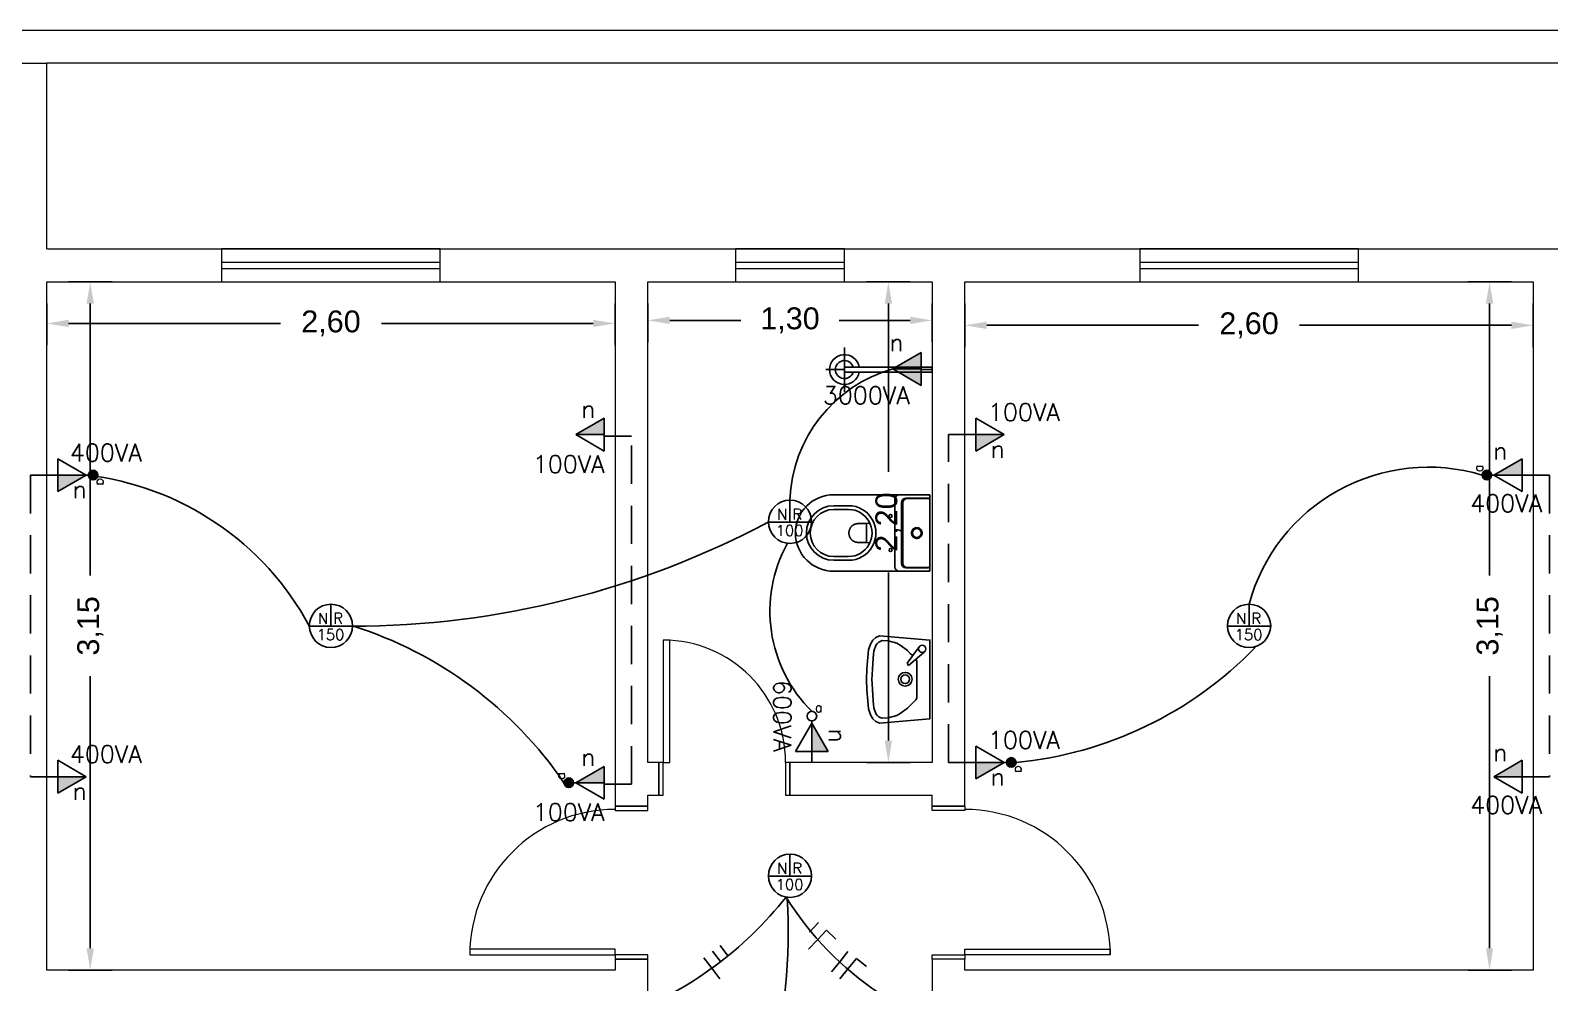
# Model space of a CAD drawing. Header units: millimetres. Extents: x -5 to 184, y -24 to 24.
# Drawn here: x 6.83 to 13.78, y 14.64 to 19 of the extents above; entities that cross this region are included whole.
import ezdxf

# ---------------------------------------------------------------- set-up
doc = ezdxf.new("R2010")
doc.units = ezdxf.units.MM
doc.linetypes.add('DASHED', pattern=[15, 12, -3])
doc.linetypes.add('HIDDEN', pattern=[0.375, 0.25, -0.125])
doc.layers.get('0').update_dxf_attribs({"lineweight": 30})
for name, color, linetype in [('Circuitos', 7, 'Continuous'), ('Eletroduto', 160, 'Continuous'), ('Pontos de iluminação', 50, 'Continuous'), ('Pontos de Tomadas', 10, 'Continuous'), ('WC', 252, 'Continuous')]:
    doc.layers.add(name, color=color, linetype=linetype)
for name, color, linetype, lineweight in [('Cotas', 3, 'Continuous', 9), ('Edificação', 251, 'Continuous', 20), ('Portas', 251, 'Continuous', 9)]:
    doc.layers.add(name, color=color, linetype=linetype, lineweight=lineweight)
doc.styles.add('ROMANS', font='ROMANS.SHX')
doc.styles.get("Standard").update_dxf_attribs({"font": 'arial.ttf'})
doc.dimstyles.new('ISO-25', dxfattribs={"dimtxt": 0.1, "dimasz": 0.1, "dimexe": 0.1, "dimexo": 0.1, "dimgap": 0.1, "dimtad": 0, "dimzin": 1, "dimtxsty": 'Standard', "dimcen": 0.1, "dimadec": 0, "dimazin": 0, "dimtfac": 1, "dimtmove": 0, "dimatfit": 3, "dimfxl": 1, "dimarcsym": 0})

# ---------------------------------------------------------------- blocks, each defined once
blk = doc.blocks.new('*D19')
at = {"layer": 'Cotas', "color": 0, "lineweight": -2, "transparency": 16777216}
for p, q in [((6.9, 17.75), (6.9, 17.5589)), ((9.5, 17.75), (9.5, 17.5589)), ((7, 17.6589), (7.9694, 17.6589)), ((9.4, 17.6589), (8.4306, 17.6589))]:
    blk.add_line(p, q, dxfattribs=at)
at = {"layer": 'Cotas', "color": 0, "transparency": 16777216}
for points in [[(7, 17.6756), (7, 17.6423), (6.9, 17.6589)], [(9.4, 17.6756), (9.4, 17.6423), (9.5, 17.6589)]]:
    blk.add_solid(points, dxfattribs=at)
at = {"layer": 'Defpoints', "color": 0, "transparency": 16777216}
for p in [(6.9, 17.85), (9.5, 17.85), (9.5, 17.6589)]:
    blk.add_point(p, dxfattribs=at)
at = {"layer": 'Cotas', "color": 0, "transparency": 16777216, "insert": (8.2, 17.6589), "char_height": 0.1, "attachment_point": 5}
blk.add_mtext('2,60', dxfattribs=at)
blk = doc.blocks.new('*D20')
at = {"layer": 'Cotas', "color": 0, "lineweight": -2, "transparency": 16777216}
for p, q in [((9.65, 17.75), (9.65, 17.573)), ((10.95, 17.75), (10.95, 17.573)), ((9.75, 17.673), (10.075, 17.673)), ((10.85, 17.673), (10.525, 17.673))]:
    blk.add_line(p, q, dxfattribs=at)
at = {"layer": 'Cotas', "color": 0, "transparency": 16777216}
for points in [[(9.75, 17.6897), (9.75, 17.6563), (9.65, 17.673)], [(10.85, 17.6897), (10.85, 17.6563), (10.95, 17.673)]]:
    blk.add_solid(points, dxfattribs=at)
at = {"layer": 'Defpoints', "color": 0, "transparency": 16777216}
for p in [(9.65, 17.85), (10.95, 17.85), (10.95, 17.673)]:
    blk.add_point(p, dxfattribs=at)
at = {"layer": 'Cotas', "color": 0, "transparency": 16777216, "insert": (10.3, 17.673), "char_height": 0.1, "attachment_point": 5}
blk.add_mtext('1,30', dxfattribs=at)
blk = doc.blocks.new('*D21')
at = {"layer": 'Cotas', "color": 0, "lineweight": -2, "transparency": 16777216}
for p, q in [((11.1, 17.75), (11.1, 17.5503)), ((13.7, 17.75), (13.7, 17.5503)), ((11.2, 17.6503), (12.1694, 17.6503)), ((13.6, 17.6503), (12.6306, 17.6503))]:
    blk.add_line(p, q, dxfattribs=at)
at = {"layer": 'Cotas', "color": 0, "transparency": 16777216}
for points in [[(11.2, 17.667), (11.2, 17.6336), (11.1, 17.6503)], [(13.6, 17.667), (13.6, 17.6336), (13.7, 17.6503)]]:
    blk.add_solid(points, dxfattribs=at)
at = {"layer": 'Defpoints', "color": 0, "transparency": 16777216}
for p in [(11.1, 17.85), (13.7, 17.85), (13.7, 17.6503)]:
    blk.add_point(p, dxfattribs=at)
at = {"layer": 'Cotas', "color": 0, "transparency": 16777216, "insert": (12.4, 17.6503), "char_height": 0.1, "attachment_point": 5}
blk.add_mtext('2,60', dxfattribs=at)
blk = doc.blocks.new('*D27')
at = {"layer": 'Cotas', "color": 0, "lineweight": -2, "transparency": 16777216}
for p, q in [((7, 17.85), (7.1987, 17.85)), ((7.0987, 17.75), (7.0987, 16.5052)), ((7.0987, 14.8), (7.0987, 16.0448)), ((7, 14.7), (7.1987, 14.7))]:
    blk.add_line(p, q, dxfattribs=at)
at = {"layer": 'Cotas', "color": 0, "transparency": 16777216}
for points in [[(7.082, 17.75), (7.1153, 17.75), (7.0987, 17.85)], [(7.082, 14.8), (7.1153, 14.8), (7.0987, 14.7)]]:
    blk.add_solid(points, dxfattribs=at)
at = {"layer": 'Defpoints', "color": 0, "transparency": 16777216}
for p in [(6.9, 17.85), (6.9, 14.7), (7.0987, 14.7)]:
    blk.add_point(p, dxfattribs=at)
at = {"layer": 'Cotas', "color": 0, "transparency": 16777216, "insert": (7.0987, 16.275), "char_height": 0.1, "attachment_point": 5, "rotation": 90}
blk.add_mtext('3,15', dxfattribs=at)
blk = doc.blocks.new('*D28')
at = {"layer": 'Cotas', "color": 0, "lineweight": -2, "transparency": 16777216}
for p, q in [((10.85, 17.85), (10.65, 17.85)), ((10.75, 17.75), (10.75, 16.9806)), ((10.75, 15.75), (10.75, 16.5194)), ((10.85, 15.65), (10.65, 15.65))]:
    blk.add_line(p, q, dxfattribs=at)
at = {"layer": 'Cotas', "color": 0, "transparency": 16777216}
for points in [[(10.7333, 17.75), (10.7667, 17.75), (10.75, 17.85)], [(10.7333, 15.75), (10.7667, 15.75), (10.75, 15.65)]]:
    blk.add_solid(points, dxfattribs=at)
at = {"layer": 'Defpoints', "color": 0, "transparency": 16777216}
for p in [(10.75, 17.85), (10.95, 17.85), (10.95, 15.65)]:
    blk.add_point(p, dxfattribs=at)
at = {"layer": 'Cotas', "color": 0, "transparency": 16777216, "insert": (10.75, 16.75), "char_height": 0.1, "attachment_point": 5, "rotation": 90}
blk.add_mtext('2,20', dxfattribs=at)
blk = doc.blocks.new('*D5')
at = {"layer": 'Cotas', "color": 0, "lineweight": -2, "transparency": 16777216}
for p, q in [((13.6, 17.85), (13.4003, 17.85)), ((13.5003, 17.75), (13.5003, 16.5052)), ((13.5003, 14.8), (13.5003, 16.0448)), ((13.6, 14.7), (13.4003, 14.7))]:
    blk.add_line(p, q, dxfattribs=at)
at = {"layer": 'Cotas', "color": 0, "transparency": 16777216}
for points in [[(13.4836, 17.75), (13.5169, 17.75), (13.5003, 17.85)], [(13.4836, 14.8), (13.5169, 14.8), (13.5003, 14.7)]]:
    blk.add_solid(points, dxfattribs=at)
at = {"layer": 'Defpoints', "color": 0, "transparency": 16777216}
for p in [(13.7, 17.85), (13.5003, 14.7), (13.7, 14.7)]:
    blk.add_point(p, dxfattribs=at)
at = {"layer": 'Cotas', "color": 0, "transparency": 16777216, "insert": (13.5003, 16.275), "char_height": 0.1, "attachment_point": 5, "rotation": 90}
blk.add_mtext('3,15', dxfattribs=at)
blk = doc.blocks.new('81_P')
at = {"ltscale": 0.05}
for p, q in [((-0.165, 0), (-0.175, 0)), ((-0.175, -0.01), (-0.175, 0)), ((0.175, 0), (0.165, 0))]:
    blk.add_line(p, q, dxfattribs=at)
for p, q in [((0.165, 0), (-0.165, 0)), ((-0.175, -0.44), (-0.175, -0.01)), ((0.175, -0.44), (0.175, -0.01)), ((0.1398, -0.1295), (-0.1398, -0.1295)), ((0, -0.1236), (-0.1384, -0.1236)), ((0, -0.1236), (0.1384, -0.1236)), ((0.155, -0.16), (-0.155, -0.16))]:
    blk.add_line(p, q)
at = {"ltscale": 0.047193}
blk.add_line((0.175, -0.0094), (0.175, 0), dxfattribs=at)
at = {"ltscale": 0.497718}
for p, q in [((-0.1598, -0.01), (-0.1598, -0.1095)), ((0.1598, -0.01), (0.1598, -0.1095))]:
    blk.add_line(p, q, dxfattribs=at)
at = {"ltscale": 0.467891}
for p, q in [((-0.1584, -0.01), (-0.1584, -0.1036)), ((0.1584, -0.01), (0.1584, -0.1036))]:
    blk.add_line(p, q, dxfattribs=at)
at = {"ltscale": 0.078144}
for p, q in [((-0.0429, -0.29), (-0.0455, -0.2746)), ((0.0429, -0.29), (0.0455, -0.2746))]:
    blk.add_line(p, q, dxfattribs=at)
at = {"ltscale": 0.214268}
for p in [(-0.0429, -0.29), (0.0429, -0.29)]:
    blk.add_line(p, (0, -0.29), dxfattribs=at)
at = {"ltscale": 0.197279}
for p, q in [((-0.0429, -0.3295), (-0.0429, -0.29)), ((0.0429, -0.3295), (0.0429, -0.29))]:
    blk.add_line(p, q, dxfattribs=at)
at = {"ltscale": 0.339985}
for p, q in [((-0.125, -0.44), (-0.125, -0.372)), ((-0.1075, -0.44), (-0.1075, -0.372)), ((0.1075, -0.44), (0.1075, -0.372)), ((0.125, -0.44), (0.125, -0.372))]:
    blk.add_line(p, q, dxfattribs=at)
for points in [[(-0.0429, -0.3295), (-0.0428, -0.3307), (-0.0428, -0.332), (-0.0427, -0.3332), (-0.0425, -0.3345), (-0.0424, -0.3357), (-0.0421, -0.3369), (-0.0419, -0.3382), (-0.0416, -0.3394), (-0.0412, -0.3406), (-0.0409, -0.3418), (-0.0405, -0.343), (-0.04, -0.3442), (-0.0395, -0.3453), (-0.039, -0.3465), (-0.0384, -0.3476), (-0.0378, -0.3487), (-0.0372, -0.3498), (-0.0369, -0.3504), (-0.0365, -0.3509), (-0.0362, -0.3515), (-0.0358, -0.352), (-0.0354, -0.3525), (-0.0351, -0.353), (-0.0347, -0.3535), (-0.0343, -0.354), (-0.0339, -0.3545), (-0.0335, -0.355), (-0.0331, -0.3555), (-0.0326, -0.356), (-0.0322, -0.3565), (-0.0318, -0.357), (-0.0313, -0.3574), (-0.0309, -0.3579), (-0.0303, -0.3584)], [(0.0303, -0.3584), (0.0312, -0.3575), (0.0321, -0.3566), (0.033, -0.3556), (0.0338, -0.3547), (0.0346, -0.3537), (0.0354, -0.3526), (0.0361, -0.3516), (0.0368, -0.3505), (0.0374, -0.3494), (0.0381, -0.3483), (0.0386, -0.3472), (0.0392, -0.346), (0.0395, -0.3455), (0.0397, -0.3449), (0.04, -0.3443), (0.0402, -0.3437), (0.0404, -0.3431), (0.0406, -0.3425), (0.0408, -0.3419), (0.041, -0.3413), (0.0412, -0.3407), (0.0414, -0.3401), (0.0415, -0.3395), (0.0417, -0.3389), (0.0418, -0.3383), (0.042, -0.3377), (0.0421, -0.3371), (0.0422, -0.3364), (0.0423, -0.3358), (0.0424, -0.3352), (0.0425, -0.3346), (0.0426, -0.334), (0.0427, -0.3333), (0.0427, -0.3327), (0.0428, -0.3321), (0.0428, -0.3315), (0.0428, -0.3308), (0.0428, -0.3302), (0.0429, -0.3295)], [(-0.0303, -0.3584), (-0.0294, -0.3593), (-0.0284, -0.3602), (-0.0274, -0.361), (-0.0263, -0.3618), (-0.0253, -0.3626), (-0.0242, -0.3633), (-0.0231, -0.364), (-0.022, -0.3647), (-0.0208, -0.3653), (-0.0196, -0.3659), (-0.0184, -0.3665), (-0.0172, -0.367), (-0.016, -0.3675), (-0.0147, -0.368), (-0.0135, -0.3684), (-0.0122, -0.3688), (-0.0116, -0.3689), (-0.0109, -0.3691), (-0.0103, -0.3693), (-0.0096, -0.3694), (-0.009, -0.3695), (-0.0083, -0.3697), (-0.0077, -0.3698), (-0.007, -0.3699), (-0.0063, -0.37), (-0.0057, -0.3701), (-0.005, -0.3702), (-0.0043, -0.3702), (-0.0037, -0.3703), (-0.003, -0.3704), (-0.0023, -0.3704), (-0.0017, -0.3704), (-0.001, -0.3704), (-0.0003, -0.3705), (0, -0.3705)], [(0, -0.3705), (0.0013, -0.3704), (0.0027, -0.3704), (0.004, -0.3703), (0.0053, -0.3701), (0.0067, -0.37), (0.008, -0.3697), (0.0093, -0.3695), (0.0106, -0.3692), (0.0119, -0.3689), (0.0132, -0.3685), (0.0144, -0.3681), (0.0157, -0.3676), (0.0169, -0.3671), (0.0175, -0.3669), (0.0181, -0.3666), (0.0187, -0.3663), (0.0193, -0.3661), (0.0199, -0.3658), (0.0205, -0.3655), (0.0211, -0.3652), (0.0217, -0.3648), (0.0222, -0.3645), (0.0228, -0.3642), (0.0234, -0.3638), (0.0239, -0.3635), (0.0245, -0.3631), (0.025, -0.3628), (0.0255, -0.3624), (0.0261, -0.362), (0.0266, -0.3616), (0.0271, -0.3612), (0.0276, -0.3608), (0.0281, -0.3604), (0.0286, -0.36), (0.0291, -0.3595), (0.0296, -0.3591), (0.0301, -0.3587), (0.0303, -0.3584)]]:
    blk.add_lwpolyline(points)
at = {"linetype": 'DASHED'}
blk.add_circle((0, -0.06), 0.0245, dxfattribs=at)
for centre, radius in [((0, -0.06), 0.02), ((-0.078, -0.18), 0.007), ((0.078, -0.18), 0.007)]:
    blk.add_circle(centre, radius)
for centre, radius, start, end in [((-0.165, -0.01), 0.01, 90, 180.00001), ((-0.1498, -0.01), 0.01, 90, 180.00001), ((-0.1484, -0.01), 0.01, 90, 180.00001), ((0.1484, -0.01), 0.01, 0, 90), ((0.1498, -0.01), 0.01, 0, 90), ((0.165, -0.01), 0.01, 0, 90), ((-0.1398, -0.1095), 0.02, 180.00001, 270), ((-0.1384, -0.1036), 0.02, 180.00001, 270), ((0.1384, -0.1036), 0.02, 270, 0), ((0.1398, -0.1095), 0.02, 270, 0), ((-0.155, -0.14), 0.02, 180.00001, 270), ((0.155, -0.14), 0.02, 270, 0), ((0, -0.372), 0.125, 0, 180.00001), ((0, -0.372), 0.1075, 0, 180.00001), ((0, -0.44), 0.175, 180.00001, 270), ((0, -0.44), 0.125, 180.00001, 270), ((0, -0.44), 0.1075, 180.00001, 270), ((0, -0.44), 0.1075, 270, 0), ((0, -0.44), 0.175, 270, 0), ((0, -0.44), 0.125, 270, 0)]:
    blk.add_arc(centre, radius, start, end)
blk = doc.blocks.new('CHUV')
at = {"ltscale": 0.05}
for p, q in [((0.0027, 0.4455), (0.0027, 0.5407)), ((-0.1103, 0.4455), (0.1156, 0.4455)), ((-0.0106, 0.0003), (-0.0106, 0.4455)), ((0.0156, 0.4455), (0.0156, 0.0003))]:
    blk.add_line(p, q, dxfattribs=at)
at = {"ltscale": 2}
blk.add_line((0.0156, 0.0003), (-0.0106, 0.0003), dxfattribs=at)
at = {"ltscale": 0.05}
for radius, start, end in [(0.076, 279.93583, 260.06417), (0.0459, 286.60149, 253.39851)]:
    blk.add_arc((0.0025, 0.4455), radius, start, end, dxfattribs=at)
blk = doc.blocks.new('01lavl91')
at = {"linetype": 'Continuous'}
for p, q in [((-0.085, -0.0692), (0.0857, -0.0692)), ((0.1253, -0.036), (0.0639, -0.1075)), ((0.0753, -0.1139), (0.1503, -0.0575)), ((0.0639, -0.1075), (0.0753, -0.1139))]:
    blk.add_line(p, q, dxfattribs=at)
for points in [[(-0.1997, -0.2393), (-0.1797, -0.0093), (0.1803, -0.0093), (0.2003, -0.2393)], [(-0.1772, -0.2283), (-0.1758, -0.2005), (-0.1652, -0.1606), (-0.1526, -0.1406), (-0.1317, -0.1123), (-0.1188, -0.0991), (-0.106, -0.0859), (-0.0931, -0.074), (-0.085, -0.0692)], [(0.0938, -0.074), (0.0857, -0.0692)], [(0.1779, -0.2283), (0.1765, -0.2005), (0.1659, -0.1606), (0.1533, -0.1406), (0.1323, -0.1123), (0.1195, -0.0991), (0.1091, -0.0885)], [(0.0003, -0.2993), (-0.0477, -0.2981), (-0.0993, -0.2935), (-0.1345, -0.2899), (-0.1613, -0.2816), (-0.1795, -0.2708), (-0.1915, -0.256), (-0.1997, -0.2393)], [(0.0023, -0.2743), (-0.0461, -0.2719), (-0.0975, -0.2686), (-0.1144, -0.2671), (-0.1294, -0.2653), (-0.1385, -0.2633), (-0.151, -0.2586), (-0.1586, -0.2547), (-0.1629, -0.2516), (-0.1647, -0.2496), (-0.1703, -0.2424), (-0.1737, -0.2368), (-0.1772, -0.2283)], [(-0.0016, -0.2743), (0.0468, -0.2719), (0.0982, -0.2686), (0.1151, -0.2671), (0.1301, -0.2653), (0.1391, -0.2633), (0.1517, -0.2586), (0.1593, -0.2547), (0.1635, -0.2516), (0.1653, -0.2496), (0.1709, -0.2424), (0.1744, -0.2368), (0.1779, -0.2283)], [(0.0003, -0.2993), (0.0483, -0.2981), (0.0999, -0.2935), (0.1351, -0.2899), (0.1619, -0.2816), (0.1801, -0.2708), (0.1921, -0.256), (0.2003, -0.2393)]]:
    blk.add_lwpolyline(points, dxfattribs=at)
for centre, radius in [((0.1404, -0.0444), 0.0164), ((0.001, -0.1223), 0.0316), ((0.001, -0.1223), 0.02)]:
    blk.add_circle(centre, radius, dxfattribs=at)

msp = doc.modelspace()

# ---------------------------------------------------------------- hatches: boundary and pattern name
at = {"layer": 'Pontos de iluminação'}
h = msp.add_hatch(color=256, dxfattribs=at)
h.set_gradient(color1=(248, 215, 49), color2=(248, 215, 49), tint=1)
h.paths.add_polyline_path([(7.09, 16.965, 1), (7.134, 16.965, 1)])
h = msp.add_hatch(color=256, dxfattribs=at)
h.set_gradient(color1=(248, 215, 49), color2=(248, 215, 49), tint=1)
h.paths.add_polyline_path([(13.51, 16.965, 1), (13.466, 16.965, 1)])
h = msp.add_hatch(color=256, dxfattribs=at)
h.set_gradient(color1=(248, 215, 49), color2=(248, 215, 49), tint=1)
h.paths.add_polyline_path([(11.29, 15.65, 1), (11.334, 15.65, 1)])
h = msp.add_hatch(color=256, dxfattribs=at)
h.set_gradient(color1=(248, 215, 49), color2=(248, 215, 49), tint=1)
h.paths.add_polyline_path([(9.31, 15.5572, 1), (9.266, 15.5572, 1)])

# ---------------------------------------------------------------- linework, layer by layer
at = {"layer": 'Circuitos', "color": 1}
for p, q in [((10.3888, 14.8731), (10.4297, 14.917)), ((10.4254, 14.839), (10.4663, 14.8829)), ((10.4663, 14.8829), (10.5102, 14.842)), ((10.0163, 14.7646), (9.98, 14.8124)), ((10.4254, 14.839), (10.3845, 14.7951)), ((9.9422, 14.7083), (9.9059, 14.7561)), ((9.982, 14.7385), (9.9457, 14.7863)), ((10.5273, 14.7383), (10.4896, 14.6916)), ((10.5273, 14.7383), (10.565, 14.785)), ((10.5662, 14.7069), (10.6039, 14.7536)), ((10.6039, 14.7536), (10.6506, 14.7159)), ((9.9422, 14.7083), (9.9785, 14.6605)), ((10.5662, 14.7069), (10.5286, 14.6602))]:
    msp.add_line(p, q, dxfattribs=at)
at = {"layer": 'Edificação'}
for p, q in [((2.1, 18.85), (6.9, 18.85)), ((6.9, 18), (6.9, 18.85)), ((6.9, 18), (26.85, 18)), ((6.9, 14.7), (6.9, 17.85)), ((6.9, 17.85), (9.5, 17.85)), ((9.5, 17.85), (9.5, 15.45)), ((9.65, 15.65), (9.65, 17.85)), ((9.65, 17.85), (10.95, 17.85)), ((10.95, 17.85), (10.95, 15.65)), ((11.1, 15.45), (11.1, 17.85)), ((11.1, 17.85), (13.7, 17.85)), ((13.7, 17.85), (13.7, 14.7)), ((9.7, 15.65), (9.65, 15.65)), ((9.7, 15.5), (9.7, 15.65)), ((9.7, 15.5), (9.7, 15.65)), ((10.95, 15.65), (10.3, 15.65)), ((10.3, 15.65), (10.3, 15.5)), ((10.3, 15.65), (10.3, 15.5)), ((9.65, 15.45), (9.65, 15.5)), ((9.65, 15.5), (9.7, 15.5)), ((10.3, 15.5), (10.95, 15.5)), ((10.95, 15.45), (10.95, 15.5)), ((9.5, 15.45), (9.65, 15.45)), ((11.1, 15.45), (10.95, 15.45)), ((9.65, 14.75), (9.5, 14.75)), ((9.5, 14.75), (9.5, 14.7)), ((9.65, 14.55), (9.65, 14.75)), ((11.1, 14.75), (10.95, 14.75)), ((10.95, 14.75), (10.95, 14.55)), ((11.1, 14.7), (11.1, 14.75)), ((9.5, 14.7), (6.9, 14.7)), ((13.7, 14.7), (11.1, 14.7))]:
    msp.add_line(p, q, dxfattribs=at)
at = {"layer": 'Edificação', "color": 252}
msp.add_line((26.85, 18.85), (6.9, 18.85), dxfattribs=at)
msp.add_lwpolyline([(0, 11), (27, 11), (27, 19), (0, 19)], close=True, dxfattribs=at)
at = {"layer": 'Eletroduto'}
for p, q in [((9.5, 17.1428), (9.575, 17.1428)), ((6.9, 16.965), (6.825, 16.965)), ((6.825, 15.585), (6.9, 15.585)), ((9.5, 15.55), (9.575, 15.55))]:
    msp.add_line(p, q, dxfattribs=at)
at = {"layer": 'Eletroduto', "linetype": 'HIDDEN', "ltscale": 0.7}
for p, q in [((9.575, 15.55), (9.575, 17.1428)), ((11.025, 15.65), (11.025, 17.15)), ((6.825, 16.965), (6.825, 15.585)), ((13.775, 16.965), (13.775, 15.585))]:
    msp.add_line(p, q, dxfattribs=at)
at = {"layer": 'Eletroduto', "linetype": 'HIDDEN'}
for p, q in [((11.1, 17.15), (11.025, 17.15)), ((13.7, 16.965), (13.775, 16.965)), ((11.1, 15.65), (11.025, 15.65)), ((13.775, 15.585), (13.7, 15.585))]:
    msp.add_line(p, q, dxfattribs=at)
at = {"layer": 'Eletroduto'}
for centre, radius, start, end in [((10.9445, 16.8298), 0.6449, 105.72636, 178.10886), ((6.9306, 15.6435), 1.3299, 28.34917, 83.54855), ((13.2197, 16.1521), 0.8494, 73.14213, 164.81134), ((8.2942, 20.3247), 4.0511, 270.06209, 298.06864), ((10.851, 16.342), 0.6428, 151.04578, 225.4396), ((7.7429, 14.5157), 1.8451, 34.36513, 72.46033), ((11.1671, 17.3979), 1.7558, 275.45594, 315.90116), ((8.9379, 16.095), 1.7122, 290.95163, 321.71674), ((7.7619, 14.8685), 2.53, 327.25341, 3.56742), ((11.512, 15.7985), 1.4482, 211.85278, 260.52658)]:
    msp.add_arc(centre, radius, start, end, dxfattribs=at)
at = {"layer": 'Pontos de iluminação'}
for p, q in [((7.09, 16.965), (7.08, 16.965)), ((13.51, 16.965), (13.52, 16.965)), ((10.3, 16.75), (10.3, 16.8511)), ((10.2008, 16.75), (10.3992, 16.75)), ((8.1999, 16.2735), (8.1999, 16.3746)), ((12.3999, 16.2735), (12.3999, 16.3746)), ((8.1007, 16.2735), (8.2991, 16.2735)), ((12.3007, 16.2735), (12.4991, 16.2735)), ((10.4, 15.84), (10.4, 15.83)), ((11.29, 15.65), (11.28, 15.65)), ((9.31, 15.5572), (9.32, 15.5572)), ((10.3, 15.13), (10.3, 15.2311)), ((10.2008, 15.13), (10.3992, 15.13))]:
    msp.add_line(p, q, dxfattribs=at)
for centre, radius in [((7.112, 16.965), 0.022), ((13.488, 16.965), 0.022), ((10.3001, 16.7515), 0.099), ((8.2, 16.275), 0.099), ((12.4, 16.275), 0.099), ((10.4, 15.862), 0.022), ((11.312, 15.65), 0.022), ((9.288, 15.5572), 0.022), ((10.3001, 15.1315), 0.099)]:
    msp.add_circle(centre, radius, dxfattribs=at)
at = {"layer": 'Pontos de Tomadas', "color": 1}
for p, q in [((10.8997, 17.5255), (10.7697, 17.4505)), ((10.8997, 17.3755), (10.8997, 17.5255)), ((10.8997, 17.4505), (10.7697, 17.4505)), ((10.8997, 17.3755), (10.7697, 17.4505)), ((10.7697, 17.4505), (10.8997, 17.3755)), ((10.7697, 17.4505), (10.8997, 17.3755)), ((10.8997, 17.4477), (10.9497, 17.4477)), ((9.45, 17.225), (9.32, 17.15)), ((9.45, 17.075), (9.45, 17.225)), ((11.15, 17.225), (11.28, 17.15)), ((11.28, 17.15), (11.15, 17.225)), ((11.15, 17.225), (11.15, 17.075)), ((11.28, 17.15), (11.15, 17.225)), ((9.45, 17.15), (9.32, 17.15)), ((9.45, 17.075), (9.32, 17.15)), ((9.32, 17.15), (9.45, 17.075)), ((9.32, 17.15), (9.45, 17.075)), ((9.45, 17.1428), (9.5, 17.1428)), ((11.15, 17.15), (11.1, 17.15)), ((11.15, 17.15), (11.28, 17.15)), ((11.15, 17.075), (11.28, 17.15)), ((6.95, 17.04), (7.08, 16.965)), ((7.08, 16.965), (6.95, 17.04)), ((6.95, 17.04), (6.95, 16.89)), ((7.08, 16.965), (6.95, 17.04)), ((13.65, 17.04), (13.52, 16.965)), ((13.65, 16.89), (13.65, 17.04)), ((6.95, 16.965), (6.9, 16.965)), ((6.95, 16.965), (7.08, 16.965)), ((6.95, 16.89), (7.08, 16.965)), ((13.65, 16.965), (13.52, 16.965)), ((13.65, 16.89), (13.52, 16.965)), ((13.52, 16.965), (13.65, 16.89)), ((13.52, 16.965), (13.65, 16.89)), ((13.65, 16.965), (13.7, 16.965)), ((10.325, 15.7), (10.4, 15.83)), ((10.4, 15.83), (10.325, 15.7)), ((10.4, 15.83), (10.325, 15.7)), ((10.4, 15.7), (10.4, 15.83)), ((10.475, 15.7), (10.4, 15.83)), ((11.15, 15.725), (11.28, 15.65)), ((11.28, 15.65), (11.15, 15.725)), ((11.15, 15.725), (11.15, 15.575)), ((11.28, 15.65), (11.15, 15.725)), ((6.95, 15.66), (7.08, 15.585)), ((7.08, 15.585), (6.95, 15.66)), ((6.95, 15.66), (6.95, 15.51)), ((7.08, 15.585), (6.95, 15.66)), ((10.325, 15.7), (10.475, 15.7)), ((10.4, 15.7), (10.4, 15.65)), ((11.15, 15.65), (11.1, 15.65)), ((11.15, 15.65), (11.28, 15.65)), ((11.15, 15.575), (11.28, 15.65)), ((13.65, 15.66), (13.52, 15.585)), ((13.65, 15.51), (13.65, 15.66)), ((6.95, 15.585), (6.9, 15.585)), ((6.95, 15.585), (7.08, 15.585)), ((6.95, 15.51), (7.08, 15.585)), ((9.45, 15.6322), (9.32, 15.5572)), ((9.45, 15.4822), (9.45, 15.6322)), ((13.65, 15.585), (13.52, 15.585)), ((13.65, 15.51), (13.52, 15.585)), ((13.52, 15.585), (13.65, 15.51)), ((13.52, 15.585), (13.65, 15.51)), ((13.65, 15.585), (13.7, 15.585)), ((9.45, 15.5572), (9.32, 15.5572)), ((9.45, 15.4822), (9.32, 15.5572)), ((9.32, 15.5572), (9.45, 15.4822)), ((9.32, 15.5572), (9.45, 15.4822)), ((9.45, 15.55), (9.5, 15.55))]:
    msp.add_line(p, q, dxfattribs=at)
for points in [[(10.8997, 17.4505), (10.8997, 17.5255), (10.7697, 17.4505)], [(10.8997, 17.3755), (10.8997, 17.4505), (10.7697, 17.4505)], [(9.45, 17.15), (9.45, 17.225), (9.32, 17.15)], [(11.15, 17.15), (11.15, 17.075), (11.28, 17.15)], [(13.65, 16.965), (13.65, 17.04), (13.52, 16.965)], [(6.95, 16.965), (6.95, 16.89), (7.08, 16.965)], [(10.4, 15.7), (10.475, 15.7), (10.4, 15.83)], [(11.15, 15.65), (11.15, 15.575), (11.28, 15.65)], [(13.65, 15.585), (13.65, 15.66), (13.52, 15.585)], [(6.95, 15.585), (6.95, 15.51), (7.08, 15.585)], [(9.45, 15.5572), (9.45, 15.6322), (9.32, 15.5572)]]:
    msp.add_solid(points, dxfattribs=at)
at = {"layer": 'Portas'}
for p, q in [((7.7, 17.94), (8.7, 17.94)), ((10.05, 17.94), (10.55, 17.94)), ((11.9, 17.94), (12.9, 17.94)), ((7.7, 17.91), (8.7, 17.91)), ((10.05, 17.91), (10.55, 17.91)), ((11.9, 17.91), (12.9, 17.91))]:
    msp.add_line(p, q, dxfattribs=at)
for points in [[(7.7, 17.85), (8.7, 17.85), (8.7, 18), (7.7, 18)], [(10.05, 17.85), (10.55, 17.85), (10.55, 18), (10.05, 18)], [(11.9, 17.85), (12.9, 17.85), (12.9, 18), (11.9, 18)], [(9.72, 15.65), (9.75, 15.65), (9.75, 16.21), (9.72, 16.21)], [(9.7, 15.65), (9.7, 15.5), (9.72, 15.5), (9.72, 15.65)], [(10.28, 15.65), (10.28, 15.5), (10.3, 15.5), (10.3, 15.65)], [(9.5, 15.43), (9.65, 15.43), (9.65, 15.45), (9.5, 15.45)], [(11.1, 15.43), (10.95, 15.43), (10.95, 15.45), (11.1, 15.45)], [(9.5, 14.77), (9.5, 14.7963), (8.835, 14.7963), (8.835, 14.77)], [(9.5, 14.75), (9.65, 14.75), (9.65, 14.77), (9.5, 14.77)], [(11.1, 14.75), (10.95, 14.75), (10.95, 14.77), (11.1, 14.77)], [(11.1, 14.77), (11.1, 14.7963), (11.765, 14.7963), (11.765, 14.77)]]:
    msp.add_lwpolyline(points, close=True, dxfattribs=at)
for centre, radius, start, end in [((9.72, 15.65), 0.56, 0, 90), ((9.5, 14.77), 0.665, 90, 180), ((11.1, 14.77), 0.665, 360, 90)]:
    msp.add_arc(centre, radius, start, end, dxfattribs=at)

# ---------------------------------------------------------------- block references
at = {"layer": 'WC', "xscale": -0.900000000000091, "yscale": 0.9000000000000483, "zscale": 0.8999999999999998, "rotation": 89.99999999998913}
msp.add_blockref('CHUV', (10.95, 17.45), dxfattribs=at)
at = {"layer": 'WC', "rotation": 269.9999999999935}
msp.add_blockref('81_P', (10.94, 16.7), dxfattribs=at)
at = {"layer": 'WC', "xscale": -1, "rotation": 270}
msp.add_blockref('01lavl91', (10.9493, 16.0297), dxfattribs=at)

# ---------------------------------------------------------------- texts
at = {"layer": 'Pontos de iluminação', "style": 'ROMANS'}
for rotation, p in [(90, (13.4705, 16.9783)), (270, (7.1295, 16.9517)), (90, (9.2705, 15.5705)), (270, (11.3295, 15.6367))]:
    msp.add_text('a', height=0.044, rotation=rotation, dxfattribs=at).set_placement(p)
msp.add_text('a', height=0.044, dxfattribs=at).set_placement((10.4133, 15.8795))
for tag, p, s, flags in [('N', (10.2406, 16.7607), '', 4), ('100', (10.2343, 16.6868), '100', 13), ('N', (8.1405, 16.2842), '', 4), ('N', (12.3405, 16.2842), '', 4), ('150', (8.1342, 16.2104), '100', 13), ('150', (12.3342, 16.2104), '100', 13), ('N', (10.2406, 15.1407), '', 4), ('100', (10.2343, 15.0668), '100', 13)]:
    msp.add_attdef(tag, p, s, height=0.0495, dxfattribs=dict(at, flags=flags))
for p in [(10.3109, 16.7612), (8.2108, 16.2847), (12.4108, 16.2847), (10.3109, 15.1412)]:
    msp.add_attdef('R', p, '', height=0.0495, dxfattribs=at)
at = {"layer": 'Pontos de Tomadas', "color": 1, "style": 'ROMANS'}
for s, p in [('n', (10.7548, 17.5318)), ('3000VA', (10.4505, 17.2899)), ('n', (9.3445, 17.2275)), ('100VA', (11.2057, 17.2128)), ('400VA', (7.0057, 17.0278)), ('n', (11.2179, 17.0446)), ('100VA', (9.1233, 16.9752)), ('n', (13.5167, 17.0361)), ('n', (7.0179, 16.8596)), ('400VA', (13.4119, 16.7956)), ('100VA', (11.2057, 15.7128)), ('400VA', (7.0057, 15.6478)), ('n', (13.5167, 15.6561)), ('n', (9.3445, 15.6347)), ('n', (11.2179, 15.5446)), ('n', (7.0179, 15.4796)), ('100VA', (9.1233, 15.3824)), ('400VA', (13.4119, 15.4156))]:
    msp.add_text(s, height=0.08, dxfattribs=at).set_placement(p)
for s, p in [('600VA', (10.2252, 16.0267)), ('n', (10.4775, 15.8055))]:
    msp.add_text(s, height=0.08, rotation=270, dxfattribs=at).set_placement(p)

# ---------------------------------------------------------------- dimensions: what is measured, and where the dimension line sits
at = {"layer": 'Cotas'}
for base, p1, p2, picture, middle in [((9.5, 17.6589), (6.9, 17.85), (9.5, 17.85), '*D19', (8.2, 17.6589)), ((10.95, 17.673), (9.65, 17.85), (10.95, 17.85), '*D20', (10.3, 17.673)), ((13.7, 17.6503), (11.1, 17.85), (13.7, 17.85), '*D21', (12.4, 17.6503))]:
    dim = msp.add_linear_dim(base=base, p1=p1, p2=p2, dimstyle='ISO-25', dxfattribs=at)
    dim.commit()
    dim.dimension.update_dxf_attribs({"geometry": picture, "text_midpoint": middle})
for base, p1, p2, picture, middle in [((7.0987, 14.7), (6.9, 17.85), (6.9, 14.7), '*D27', (7.0987, 16.275)), ((10.75, 17.85), (10.95, 15.65), (10.95, 17.85), '*D28', (10.75, 16.75)), ((13.5003, 14.7), (13.7, 17.85), (13.7, 14.7), '*D5', (13.5003, 16.275))]:
    dim = msp.add_linear_dim(base=base, p1=p1, p2=p2, angle=90, dimstyle='ISO-25', dxfattribs=at)
    dim.commit()
    dim.dimension.update_dxf_attribs({"geometry": picture, "text_midpoint": middle})

doc.saveas('drawing.dxf')
